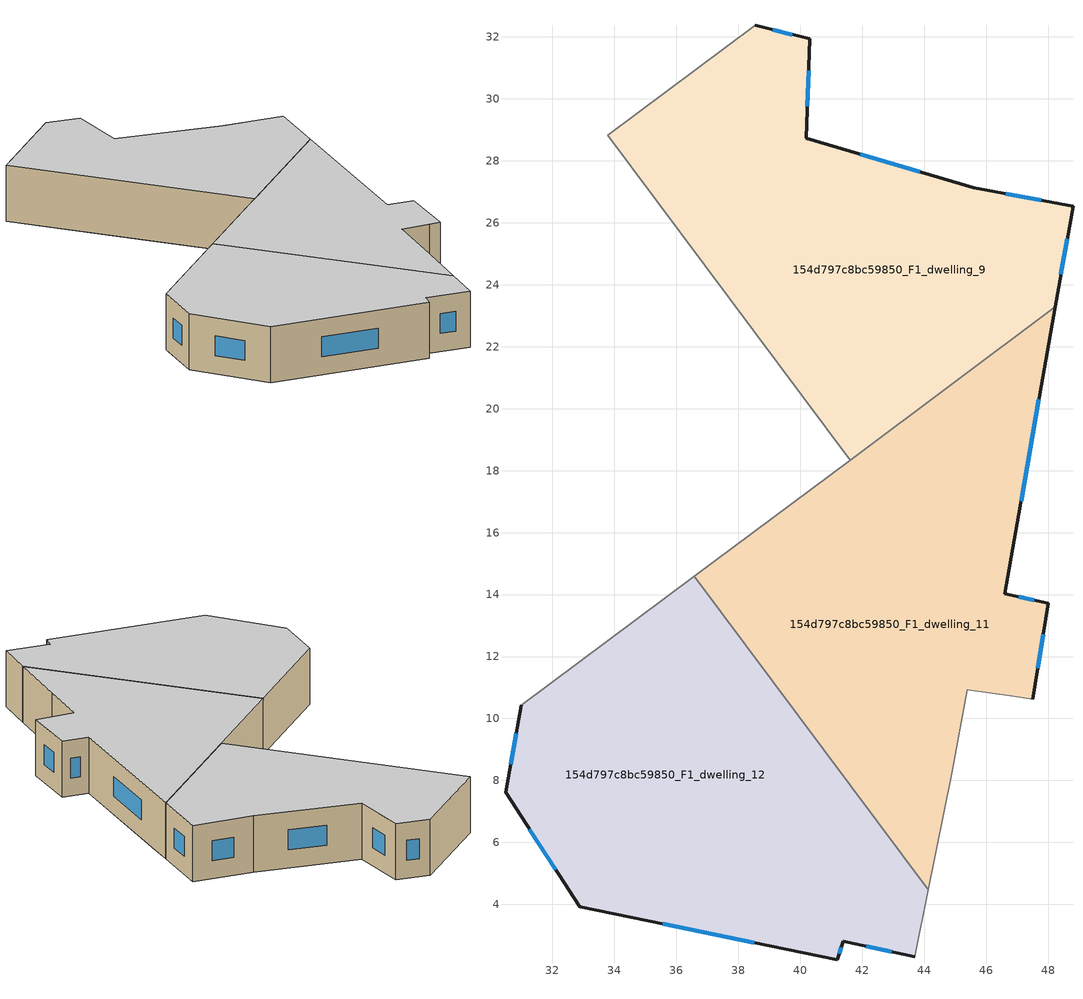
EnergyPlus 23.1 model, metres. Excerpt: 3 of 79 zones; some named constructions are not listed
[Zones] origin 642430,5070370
154d797c8bc59850_F1_dwelling_11
 floor to 154d797c8bc59850_F0_dwelling_12 (EU_floor_Construction): 47.94,21.62 46.6,14.02 48,13.72 47.5,10.62 46.9,10.72 45.4,10.92 44.9,8.22 44.13,4.47 36.88,14.18 z3
 floor to 154d797c8bc59850_F0_dwelling_10 (EU_floor_Construction): 48.23,23.29 47.94,21.62 41.83,17.51 41.39,18.18 z3
 floor to 154d797c8bc59850_F0_dwelling_11 (EU_floor_Construction): 41.39,18.18 41.83,17.51 36.88,14.18 36.58,14.59 z3
 wall outside (EU_wall_Construction): 47.5,10.62 48,13.72 46.6,14.02 48.23,23.29 z3:6
 wall adiabatic (EU_wall_Construction): 44.13,4.47 44.9,8.22 45.4,10.92 46.9,10.72 47.5,10.62 z3:6
 wall to 154d797c8bc59850_F1_dwelling_12 (EU_wall_Construction): 36.58,14.59 44.13,4.47 z3:6
 wall to 154d797c8bc59850_F1_dwelling_9 (EU_wall_Construction): 48.23,23.29 41.61,18.34 z3:6
 wall to 154d797c8bc59850_F1_dwelling_10 (EU_wall_Construction): 41.6,18.34 36.58,14.59 z3:6
 window (EU_Window_Construction): 47.12,17.01 47.7,20.3 / 47.55,13.82 47.05,13.92 / 47.66,11.62 47.84,12.72 z3.97:5.03
 ceiling to 154d797c8bc59850_F2_dwelling_11 (EU_floor_Construction): 44.13,4.47 44.9,8.22 45.4,10.92 46.9,10.72 47.5,10.62 48,13.72 46.6,14.02 48.23,23.29 36.58,14.59 z6
154d797c8bc59850_F1_dwelling_12
 floor to 154d797c8bc59850_F0_dwelling_13 (EU_floor_Construction): 36.82,14.14 43.95,3.55 43.69,2.31 41.39,2.82 41.19,2.21 32.89,3.92 30.48,7.62 30.95,10.19 z3
 floor to 154d797c8bc59850_F0_dwelling_11 (EU_floor_Construction): 36.58,14.59 36.88,14.18 30.95,10.19 30.99,10.42 z3
 floor to 154d797c8bc59850_F0_dwelling_12 (EU_floor_Construction): 36.88,14.18 44.13,4.47 43.95,3.55 36.82,14.14 z3
 wall outside (EU_wall_Construction): 30.99,10.42 30.48,7.62 32.89,3.92 41.19,2.21 41.39,2.82 43.69,2.31 z3:6
 wall adiabatic (EU_wall_Construction): 43.69,2.31 44.13,4.47 z3:6
 wall to 154d797c8bc59850_F1_dwelling_10 (EU_wall_Construction): 36.58,14.59 30.99,10.42 z3:6
 window (EU_Window_Construction): 41.26,2.41 41.33,2.62 / 35.56,3.37 38.51,2.76 / 31.26,6.43 32.11,5.11 / 30.83,9.52 30.65,8.52 / 42.13,2.65 42.95,2.48 z3.97:5.03
 ceiling to 154d797c8bc59850_F2_dwelling_12 (EU_floor_Construction): 43.69,2.31 44.13,4.47 36.58,14.59 30.99,10.42 30.48,7.62 32.89,3.92 41.19,2.21 41.39,2.82 z6
154d797c8bc59850_F1_dwelling_9
 floor to 154d797c8bc59850_F0_dwelling_10 (EU_floor_Construction): 48.8,26.53 48.23,23.29 41.6,18.34 38.28,22.79 35.27,27.27 40.26,30.62 40.2,28.74 45.6,27.13 z3
 floor to 154d797c8bc59850_F0_dwelling_8 (EU_floor_Construction): 40.3,31.94 40.26,30.62 35.06,27.12 33.79,28.82 38.55,32.37 z3
 floor to 154d797c8bc59850_F0_dwelling_11 (EU_floor_Construction): 35.27,27.27 38.28,22.79 35.06,27.12 z3
 wall outside (EU_wall_Construction): 48.23,23.29 48.8,26.53 45.6,27.13 40.2,28.74 40.3,31.94 38.55,32.37 z3:6
 wall to 154d797c8bc59850_F1_dwelling_10 (EU_wall_Construction): 33.79,28.82 41.6,18.34 z3:6
 wall to 154d797c8bc59850_F1_dwelling_7 (EU_wall_Construction): 38.55,32.37 33.79,28.82 z3:6
 window (EU_Window_Construction): 39.73,32.08 39.11,32.23 / 40.23,29.77 40.27,30.9 / 43.86,27.65 41.94,28.22 / 47.77,26.72 46.63,26.94 / 48.42,24.33 48.62,25.48 z3.97:5.03
 ceiling to 154d797c8bc59850_F2_dwelling_9 (EU_floor_Construction): 48.23,23.29 48.8,26.53 45.6,27.13 40.2,28.74 40.3,31.94 38.55,32.37 33.79,28.82 41.6,18.34 z6
[HVACTEMPLATE:THERMOSTAT] Constant Heating Setpoint=20; Constant Cooling Setpoint=50
EU_HeatOnly_154d797c8bc59850_F5_dwelling_0; EU_HeatOnly_154d797c8bc59850_F5_dwelling_1; EU_HeatOnly_154d797c8bc59850_F5_dwelling_2; EU_HeatOnly_154d797c8bc59850_F5_dwelling_3; EU_HeatOnly_154d797c8bc59850_F5_dwelling_4; EU_HeatOnly_154d797c8bc59850_F5_dwelling_5; EU_HeatOnly_154d797c8bc59850_F5_dwelling_6; EU_HeatOnly_154d797c8bc59850_F5_dwelling_7; EU_HeatOnly_154d797c8bc59850_F5_dwelling_8; EU_HeatOnly_154d797c8bc59850_F5_dwelling_9; EU_HeatOnly_154d797c8bc59850_F5_dwelling_10; EU_HeatOnly_154d797c8bc59850_F5_dwelling_11; EU_HeatOnly_154d797c8bc59850_F5_dwelling_12
[SCHEDULE:FILE] Column Number=1; Rows to Skip at Top=0; Number of Hours of Data=8760; Column Separator=Comma; Interpolate to Timestep=No; Minutes per Item=60; Adjust Schedule for Daylight Savings=Yes
Name | File
EU_Step8_GainSchedule_154d797c8bc59850_F1_dwelling_8_f000 | ../../schedules/154d797c8bc59850/154d797c8bc59850_F1_dwelling_8_f000_gain.csv
EU_Step8_GainSchedule_154d797c8bc59850_F1_dwelling_9_f000 | ../../schedules/154d797c8bc59850/154d797c8bc59850_F1_dwelling_9_f000_gain.csv
EU_Step8_GainSchedule_154d797c8bc59850_F1_dwelling_10_f000 | ../../schedules/154d797c8bc59850/154d797c8bc59850_F1_dwelling_10_f000_gain.csv
EU_Step8_GainSchedule_154d797c8bc59850_F1_dwelling_11_f000 | ../../schedules/154d797c8bc59850/154d797c8bc59850_F1_dwelling_11_f000_gain.csv
EU_Step8_GainSchedule_154d797c8bc59850_F1_dwelling_12_f000 | ../../schedules/154d797c8bc59850/154d797c8bc59850_F1_dwelling_12_f000_gain.csv
